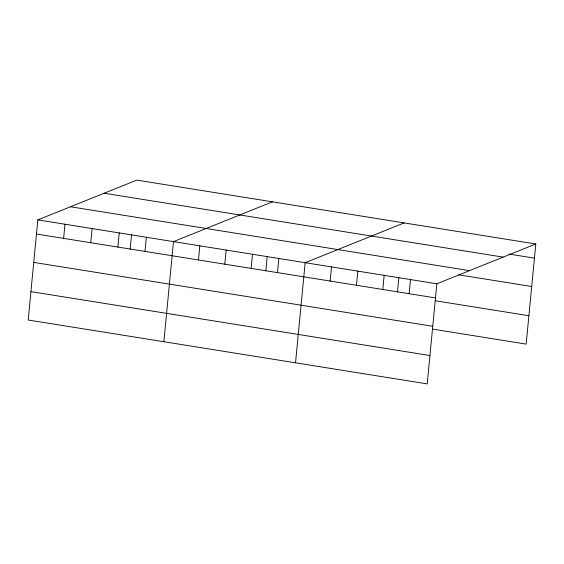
<?xml version="1.0" encoding="UTF-8"?>
<svg xmlns="http://www.w3.org/2000/svg" width="564" height="564" viewBox="0 0 564 564"><rect width="100%" height="100%" fill="white"/><g stroke="black" fill="none" stroke-linecap="round" stroke-linejoin="round"><path stroke-width="0.85" d="M535.8 243.993L136.798 180.106L37.837 219.889L28.2 320.007L427.202 383.894L436.839 283.784L535.8 243.993L526.163 344.111L432.715 329.143M63.612 238.375L64.973 224.239M90.741 242.717L92.101 228.582M117.876 247.067L119.237 232.925M130.143 249.267L131.546 234.652M145.004 251.41L146.365 237.268M163.863 341.728L173.5 241.618L272.461 201.827M198.472 259.969L199.832 245.833M224.803 264.185L226.164 250.049M251.142 268.401L252.503 254.265M265.799 270.988L267.209 256.373M277.474 272.623L278.835 258.481M295.529 362.807L305.166 262.697L404.127 222.914M330.144 281.055L331.505 266.913M356.476 285.271L357.837 271.129M382.808 289.487L384.169 275.345M397.472 292.074L398.875 277.46M409.147 293.703L410.507 279.561M508.954 254.054L534.439 258.136M104.143 193.233L503.144 257.128M70.5 206.762L469.495 270.649M458.652 274.809L531.704 286.505M37.837 219.889L436.839 283.784M36.477 234.032L435.478 297.919M435.45 300.774L528.891 315.734M33.748 262.401L432.743 326.288M30.928 291.63L429.93 355.524"/></g></svg>
